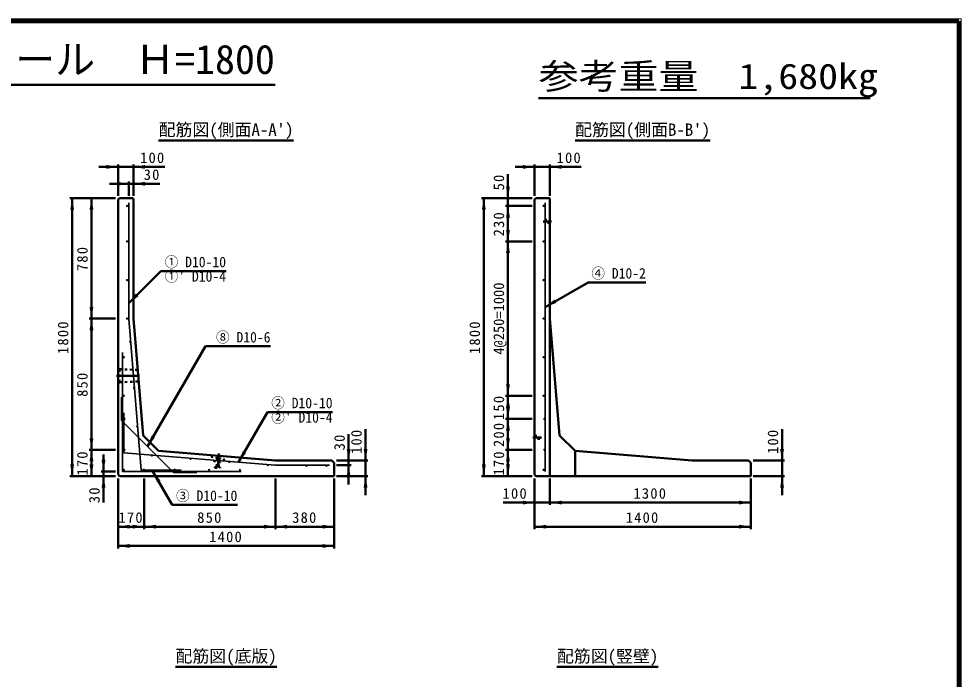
# Model space of a CAD drawing. Units: millimetres, scale not verified. Extents: x 100 to 4105, y 100 to 2870.
# Drawn here: x 2152 to 4105, y 1501 to 2870 of the extents above; entities that cross this region are included whole.
import ezdxf
from ezdxf.enums import TextEntityAlignment as Align

# ---------------------------------------------------------------- set-up
doc = ezdxf.new("R2010")
doc.units = ezdxf.units.MM
doc.header["$LTSCALE"] = 5
doc.linetypes.add('USER2', pattern=[13.4, 10, -1.2, 1, -1.2])
doc.linetypes.add('USER3', pattern=[2.2, 1, -1.2])
doc.layers.add('V-nasSTD', color=7, linetype='Continuous', lineweight=50)
doc.styles.add('ＭＳ ゴシック', font='')
doc.styles.get('ＭＳ ゴシック').set_extended_font_data('MS Gothic')

msp = doc.modelspace()

# ---------------------------------------------------------------- hatches: boundary and pattern name
at = {"layer": 'V-nasSTD'}
for points in [[(2333.601, 2562.999), (2333.601, 2558.999), (2357.601, 2562.999), (2333.601, 2566.999)], [(2413.601, 2562.999), (2413.601, 2558.999), (2389.601, 2562.999), (2413.601, 2566.999)], [(3196.801, 2562.999), (3196.801, 2558.999), (3220.801, 2562.999), (3196.801, 2566.999)], [(3276.801, 2562.999), (3276.801, 2558.999), (3252.801, 2562.999), (3276.801, 2566.999)], [(2356.001, 2527.999), (2356.001, 2531.999), (2380.001, 2527.999), (2356.001, 2523.999)], [(2413.601, 2527.999), (2413.601, 2523.999), (2389.601, 2527.999), (2413.601, 2531.999)], [(3165.801, 2521.999), (3169.801, 2521.999), (3165.801, 2497.999), (3161.801, 2521.999)], [(2262.601, 2473.999), (2258.601, 2473.999), (2262.601, 2497.999), (2266.601, 2473.999)], [(2302.601, 2473.999), (2298.601, 2473.999), (2302.601, 2497.999), (2306.601, 2473.999)], [(3115.801, 2473.999), (3111.801, 2473.999), (3115.801, 2497.999), (3119.801, 2473.999)], [(3165.801, 2457.999), (3161.801, 2457.999), (3165.801, 2481.999), (3169.801, 2457.999)], [(3165.801, 2432.399), (3169.801, 2432.399), (3165.801, 2408.399), (3161.801, 2432.399)], [(3165.801, 2384.399), (3161.801, 2384.399), (3165.801, 2408.399), (3169.801, 2384.399)], [(2396.972, 2297.369), (2399.8, 2294.541), (2380.001, 2280.399), (2394.144, 2300.198)], [(3263.986, 2284.399), (3265.986, 2280.935), (3243.201, 2272.399), (3261.986, 2287.863)], [(2302.601, 2272.399), (2306.601, 2272.399), (2302.601, 2248.399), (2298.601, 2272.399)], [(2302.601, 2224.399), (2298.601, 2224.399), (2302.601, 2248.399), (2306.601, 2224.399)], [(3165.801, 2112.399), (3169.801, 2112.399), (3165.801, 2088.399), (3161.801, 2112.399)], [(3165.801, 2064.399), (3161.801, 2064.399), (3165.801, 2088.399), (3169.801, 2064.399)], [(3165.801, 2064.399), (3169.801, 2064.399), (3165.801, 2040.399), (3161.801, 2064.399)], [(3165.801, 2016.399), (3161.801, 2016.399), (3165.801, 2040.399), (3169.801, 2016.399)], [(2302.601, 2000.399), (2306.601, 2000.399), (2302.601, 1976.399), (2298.601, 2000.399)], [(2430.777, 2003.959), (2434.241, 2001.959), (2418.777, 1983.174), (2427.313, 2005.959)], [(3165.801, 2000.399), (3169.801, 2000.399), (3165.801, 1976.399), (3161.801, 2000.399)], [(2302.601, 1952.399), (2298.601, 1952.399), (2302.601, 1976.399), (2306.601, 1952.399)], [(2619.383, 1971.461), (2622.847, 1969.461), (2607.383, 1950.676), (2615.919, 1973.461)], [(2835.601, 1977.999), (2839.601, 1977.999), (2835.601, 1953.999), (2831.601, 1977.999)], [(2870.601, 1977.999), (2866.601, 1977.999), (2870.601, 1953.999), (2874.601, 1977.999)], [(3165.801, 1952.399), (3161.801, 1952.399), (3165.801, 1976.399), (3169.801, 1952.399)], [(3733.801, 1977.999), (3729.801, 1977.999), (3733.801, 1953.999), (3737.801, 1977.999)], [(2327.601, 1955.599), (2323.601, 1955.599), (2327.601, 1931.599), (2331.601, 1955.599)], [(2262.601, 1945.999), (2266.601, 1945.999), (2262.601, 1921.999), (2258.601, 1945.999)], [(2302.601, 1945.999), (2306.601, 1945.999), (2302.601, 1921.999), (2298.601, 1945.999)], [(2835.601, 1920.399), (2831.601, 1920.399), (2835.601, 1944.399), (2839.601, 1920.399)], [(3115.801, 1945.999), (3119.801, 1945.999), (3115.801, 1921.999), (3111.801, 1945.999)], [(3165.801, 1945.999), (3169.801, 1945.999), (3165.801, 1921.999), (3161.801, 1945.999)], [(2327.601, 1897.999), (2331.601, 1897.999), (2327.601, 1921.999), (2323.601, 1897.999)], [(2442.055, 1910.814), (2438.591, 1908.814), (2430.055, 1931.599), (2445.519, 1912.814)], [(2870.601, 1897.999), (2866.601, 1897.999), (2870.601, 1921.999), (2874.601, 1897.999)], [(3733.801, 1897.999), (3729.801, 1897.999), (3733.801, 1921.999), (3737.801, 1897.999)], [(3196.801, 1866.999), (3196.801, 1862.999), (3220.801, 1866.999), (3196.801, 1870.999)], [(3276.801, 1866.999), (3276.801, 1862.999), (3252.801, 1866.999), (3276.801, 1870.999)], [(3644.801, 1866.999), (3644.801, 1870.999), (3668.801, 1866.999), (3644.801, 1862.999)], [(2381.601, 1816.999), (2381.601, 1812.999), (2357.601, 1816.999), (2381.601, 1820.999)], [(2388.001, 1816.999), (2388.001, 1820.999), (2412.001, 1816.999), (2388.001, 1812.999)], [(2436.001, 1816.999), (2436.001, 1812.999), (2412.001, 1816.999), (2436.001, 1820.999)], [(2660.001, 1816.999), (2660.001, 1820.999), (2684.001, 1816.999), (2660.001, 1812.999)], [(2708.001, 1816.999), (2708.001, 1812.999), (2684.001, 1816.999), (2708.001, 1820.999)], [(2781.601, 1816.999), (2781.601, 1820.999), (2805.601, 1816.999), (2781.601, 1812.999)], [(3244.801, 1816.999), (3244.801, 1812.999), (3220.801, 1816.999), (3244.801, 1820.999)], [(3644.801, 1816.999), (3644.801, 1820.999), (3668.801, 1816.999), (3644.801, 1812.999)], [(2381.601, 1776.999), (2381.601, 1772.999), (2357.601, 1776.999), (2381.601, 1780.999)], [(2781.601, 1776.999), (2781.601, 1780.999), (2805.601, 1776.999), (2781.601, 1772.999)]]:
    msp.add_hatch(color=256, dxfattribs=at).paths.add_polyline_path(points)

# ---------------------------------------------------------------- linework, layer by layer
at = {"layer": 'V-nasSTD', "lineweight": 100}
for p, q in [((4100, 2865), (105, 2865)), ((4100, 105), (4100, 2865))]:
    msp.add_line(p, q, dxfattribs=at)
at = {"layer": 'V-nasSTD'}
for p, q in [((1521.892, 2733.465), (2683.108, 2733.465)), ((3229.369, 2705.328), (3916.169, 2705.328)), ((2441.601, 2617.999), (2721.601, 2617.999)), ((3304.801, 2617.999), (3584.801, 2617.999)), ((2357.601, 2562.999), (2317.601, 2562.999)), ((2357.601, 2567.999), (2357.601, 2502.999)), ((2389.601, 2562.999), (2357.601, 2562.999)), ((2389.601, 2567.999), (2389.601, 2502.999)), ((2389.601, 2562.999), (2454.601, 2562.999)), ((3220.801, 2562.999), (3180.801, 2562.999)), ((3220.801, 2567.999), (3220.801, 2502.999)), ((3252.801, 2562.999), (3220.801, 2562.999)), ((3252.801, 2567.999), (3252.801, 2502.999)), ((3252.801, 2562.999), (3317.801, 2562.999)), ((3165.801, 2547.999), (3165.801, 2497.999)), ((2340.001, 2527.999), (2380.001, 2527.999)), ((2380.001, 2532.999), (2380.001, 2502.999)), ((2380.001, 2527.999), (2389.601, 2527.999)), ((2389.601, 2527.999), (2444.601, 2527.999)), ((2352.601, 2497.999), (2257.601, 2497.999)), ((2262.601, 2497.999), (2262.601, 1921.999)), ((2302.601, 2497.999), (2302.601, 2248.399)), ((2360.481, 2497.999), (2357.601, 2495.119)), ((2357.601, 2495.119), (2357.601, 1924.879)), ((2388.001, 2497.999), (2360.481, 2497.999)), ((2389.601, 2496.399), (2389.601, 2248.399)), ((3215.801, 2497.999), (3110.801, 2497.999)), ((3115.801, 2497.999), (3115.801, 1921.999)), ((3215.801, 2481.999), (3160.801, 2481.999)), ((3165.801, 2497.999), (3165.801, 2481.999)), ((3165.801, 2481.999), (3165.801, 2408.399)), ((3223.681, 2497.999), (3220.801, 2495.119)), ((3220.801, 2495.119), (3220.801, 1924.879)), ((3251.201, 2497.999), (3223.681, 2497.999)), ((3252.801, 2496.399), (3252.801, 1921.999)), ((3215.801, 2408.399), (3160.801, 2408.399)), ((3165.801, 2408.399), (3165.801, 2088.399)), ((2380.001, 2280.399), (2446.59, 2346.987)), ((2446.59, 2346.987), (2581.59, 2346.987)), ((3243.201, 2272.399), (3331.692, 2323.489)), ((3331.692, 2323.489), (3451.692, 2323.489)), ((2352.601, 2248.399), (2297.601, 2248.399)), ((2302.601, 2248.399), (2302.601, 1976.399)), ((2389.601, 2248.399), (2409.567, 2005.964)), ((3252.801, 2248.399), (3272.767, 2005.964)), ((2418.777, 1983.174), (2538.777, 2191.021)), ((2538.777, 2191.021), (2673.777, 2191.021)), ((3215.801, 2088.399), (3160.801, 2088.399)), ((3165.801, 2088.399), (3165.801, 2040.399)), ((2607.383, 1950.676), (2667.383, 2054.599)), ((2667.383, 2054.599), (2802.383, 2054.599)), ((3215.801, 2040.399), (3160.801, 2040.399)), ((3165.801, 2040.399), (3165.801, 1976.399)), ((2870.601, 1953.999), (2870.601, 2018.999)), ((3733.801, 1953.999), (3733.801, 2018.999)), ((2409.567, 2005.964), (2441.567, 1973.964)), ((2835.601, 1953.999), (2835.601, 2008.999)), ((3272.767, 2005.964), (3304.767, 1973.964)), ((2352.601, 1976.399), (2297.601, 1976.399)), ((2302.601, 1976.399), (2302.601, 1921.999)), ((2684.001, 1953.999), (2441.567, 1973.964)), ((3215.801, 1976.399), (3160.801, 1976.399)), ((3165.801, 1976.399), (3165.801, 1921.999)), ((3547.201, 1953.999), (3304.767, 1973.964)), ((3304.767, 1973.964), (3304.767, 1921.999)), ((2327.601, 1931.599), (2327.601, 1966.599)), ((2684.001, 1953.999), (2800.801, 1953.999)), ((2684.001, 1953.999), (2800.801, 1953.999)), ((2800.801, 1953.999), (2805.601, 1949.199)), ((2875.601, 1953.999), (2810.601, 1953.999)), ((2835.601, 1953.999), (2835.601, 1944.399)), ((2870.601, 1921.999), (2870.601, 1953.999)), ((3547.201, 1953.999), (3664.001, 1953.999)), ((3664.001, 1953.999), (3668.801, 1949.199)), ((3738.801, 1953.999), (3673.801, 1953.999)), ((3733.801, 1921.999), (3733.801, 1953.999)), ((2805.601, 1921.999), (2805.601, 1949.199)), ((2840.601, 1944.399), (2810.601, 1944.399)), ((2835.601, 1944.399), (2835.601, 1904.399)), ((3668.801, 1921.999), (3668.801, 1949.199)), ((2352.601, 1921.999), (2257.601, 1921.999)), ((2352.601, 1931.599), (2322.601, 1931.599)), ((2327.601, 1921.999), (2327.601, 1931.599)), ((2327.601, 1921.999), (2327.601, 1866.999)), ((2357.601, 1924.879), (2360.481, 1921.999)), ((2357.601, 1771.999), (2357.601, 1916.999)), ((2360.481, 1921.999), (2805.601, 1921.999)), ((2412.001, 1811.999), (2412.001, 1916.999)), ((2430.055, 1931.599), (2470.055, 1862.317)), ((2684.001, 1811.999), (2684.001, 1916.999)), ((2805.601, 1771.999), (2805.601, 1916.999)), ((2875.601, 1921.999), (2810.601, 1921.999)), ((2870.601, 1921.999), (2870.601, 1881.999)), ((3215.801, 1921.999), (3110.801, 1921.999)), ((3220.801, 1924.879), (3223.681, 1921.999)), ((3220.801, 1811.999), (3220.801, 1916.999)), ((3223.681, 1921.999), (3668.801, 1921.999)), ((3252.801, 1861.999), (3252.801, 1916.999)), ((3668.801, 1811.999), (3668.801, 1916.999)), ((3738.801, 1921.999), (3673.801, 1921.999)), ((3733.801, 1921.999), (3733.801, 1881.999)), ((2470.055, 1862.317), (2605.055, 1862.317)), ((3220.801, 1866.999), (3155.801, 1866.999)), ((3252.801, 1866.999), (3220.801, 1866.999)), ((3252.801, 1866.999), (3220.801, 1866.999)), ((3668.801, 1866.999), (3252.801, 1866.999)), ((2412.001, 1816.999), (2357.601, 1816.999)), ((2684.001, 1816.999), (2412.001, 1816.999)), ((2805.601, 1816.999), (2684.001, 1816.999)), ((3668.801, 1816.999), (3220.801, 1816.999)), ((2805.601, 1776.999), (2357.601, 1776.999)), ((2476.601, 1526.399), (2686.601, 1526.399)), ((3267.321, 1526.399), (3477.321, 1526.399))]:
    msp.add_line(p, q, dxfattribs=at)
at = {"layer": 'V-nasSTD', "lineweight": 35}
for p, q in [((2380.001, 2488.399), (2380.001, 2248.004)), ((3243.201, 2488.399), (3243.201, 1931.599)), ((2380.001, 2248.004), (2405.845, 1934.192)), ((2366.561, 1931.599), (2366.561, 2177.999)), ((2364.641, 2037.31), (2364.641, 2085.31)), ((2369.761, 1970.245), (2369.761, 2053.125)), ((2364.641, 2037.31), (2472.913, 1929.039)), ((2369.761, 1970.245), (2683.607, 1944.399)), ((2405.845, 1934.192), (2488.725, 1934.192)), ((2683.607, 1944.399), (2796.001, 1944.399)), ((2366.561, 1931.599), (2612.961, 1931.599)), ((2472.913, 1929.039), (2520.913, 1929.039))]:
    msp.add_line(p, q, dxfattribs=at)
at = {"layer": 'V-nasSTD', "linetype": 'USER2'}
for p, q in [((3238.401, 2449.999), (3256.001, 2449.999)), ((2402.401, 2129.999), (2354.401, 2129.999)), ((3235.201, 2001.999), (3217.601, 2001.999)), ((2566.274, 1968.711), (2564.223, 1943.795))]:
    msp.add_line(p, q, dxfattribs=at)
at = {"layer": 'V-nasSTD', "linetype": 'USER3'}
for p, q in [((3241.601, 2446.799), (3241.601, 2453.199)), ((3241.601, 2453.199), (3252.801, 2453.199)), ((3252.801, 2446.799), (3241.601, 2446.799)), ((2360.801, 2143.599), (2357.601, 2146.479)), ((2398.364, 2141.999), (2360.801, 2143.599)), ((2360.801, 2116.399), (2360.801, 2143.599)), ((2360.801, 2116.399), (2357.601, 2113.519)), ((2360.801, 2116.399), (2400.34, 2117.999)), ((3220.801, 2005.199), (3232.001, 2005.199)), ((3232.001, 1998.799), (3220.801, 1998.799)), ((3232.001, 1998.799), (3232.001, 2005.199)), ((2561.615, 1960.867), (2561.431, 1958.634)), ((2561.431, 1958.634), (2563.106, 1957.533)), ((2561.431, 1958.634), (2569.404, 1957.978)), ((2561.615, 1960.867), (2569.588, 1960.21)), ((2563.106, 1957.533), (2561.793, 1941.587)), ((2563.106, 1957.533), (2567.571, 1957.166)), ((2567.571, 1957.166), (2566.258, 1941.219)), ((2567.571, 1957.166), (2569.404, 1957.978)), ((2569.588, 1960.21), (2569.404, 1957.978)), ((2558.313, 1940.268), (2558.234, 1939.312)), ((2558.234, 1939.312), (2569.397, 1938.392)), ((2558.313, 1940.268), (2561.793, 1941.587)), ((2558.313, 1940.268), (2569.475, 1939.349)), ((2561.793, 1941.587), (2566.258, 1941.219)), ((2566.258, 1941.219), (2569.475, 1939.349)), ((2569.475, 1939.349), (2569.397, 1938.392))]:
    msp.add_line(p, q, dxfattribs=at)
at = {"layer": 'V-nasSTD', "lineweight": 13}
msp.add_lwpolyline([(100, 100), (100, 2870), (4105, 2870), (4105, 100)], close=True, dxfattribs=at)
at = {"layer": 'V-nasSTD', "lineweight": 35}
for centre in [(2376.321, 2481.999), (3239.521, 2481.999), (2376.321, 2408.399), (3239.521, 2408.399), (2376.321, 2328.399), (3239.521, 2328.399), (2376.321, 2248.399), (3239.521, 2248.399), (2382.959, 2200.399), (2369.921, 2168.399), (3239.521, 2168.399), (2390.864, 2104.399), (2369.921, 2088.399), (3239.521, 2088.399), (2370.721, 2040.399), (3241.281, 2040.399), (2397.453, 2024.399), (2370.721, 1976.399), (3241.281, 1976.399), (2428.001, 1964.489), (2508.001, 1957.9), (2369.921, 1934.799), (2411.291, 1935.119), (2475.041, 1935.152), (2546.401, 1934.799), (2588.001, 1951.312), (2610.401, 1934.799), (2668.001, 1944.724), (2748.001, 1943.439), (2789.601, 1943.439), (3239.521, 1934.799)]:
    msp.add_circle(centre, 0.96, dxfattribs=at)
at = {"layer": 'V-nasSTD'}
for centre in [(2388.001, 2496.399), (2388.001, 2496.399), (3251.201, 2496.399)]:
    msp.add_arc(centre, 1.6, 0, 90, dxfattribs=at)
at = {"layer": 'V-nasSTD', "linetype": 'USER3'}
msp.add_arc((2565.864, 1963.728), 13.76, 175.29215, 355.29215, dxfattribs=at)

# ---------------------------------------------------------------- texts
at = {"layer": 'V-nasSTD', "style": 'ＭＳ ゴシック'}
for s, height, p in [('1ｓｔタッチウォール  Ｈ=1800', 60.81, (2102.5, 2816.409)), ("配筋図(側面A-A')", 25.66, (2581.601, 2652.999)), ("配筋図(側面B-B')", 25.66, (3444.801, 2652.999)), ('配筋図(底版)', 25.66, (2581.601, 1561.399)), ('配筋図(竪壁)', 25.66, (3372.321, 1561.399))]:
    msp.add_text(s, height=height, dxfattribs=at).set_placement(p, align=Align.TOP_CENTER)
at = {"layer": 'V-nasSTD', "style": 'ＭＳ ゴシック', "width": 1.15}
msp.add_text('参考重量\u30001,680kg', height=52.79, dxfattribs=at).set_placement((3229.369, 2777.328), align=Align.TOP_LEFT)
at = {"layer": 'V-nasSTD', "style": 'ＭＳ ゴシック', "width": 0.95}
for s, p in [('① D10-10', (2517.875, 2376.795)), ("①' D10-4", (2517.875, 2346.987)), ('④ D10-2', (3395.057, 2353.297)), ('⑧ D10-6', (2617.142, 2220.829)), ('② D10-10', (2738.668, 2084.407)), ("②' D10-4", (2738.668, 2054.599)), ('③ D10-10', (2541.34, 1892.125))]:
    msp.add_text(s, height=21.85, dxfattribs=at).set_placement(p, align=Align.TOP_CENTER)
at = {"layer": 'V-nasSTD', "style": 'ＭＳ ゴシック'}
msp.add_text('4@250=1000', height=21.99, rotation=90, dxfattribs=at).set_placement((3135.801, 2248.399), align=Align.TOP_CENTER)
at = {"layer": 'V-nasSTD', "char_height": 21.99, "attachment_point": 2, "style": 'ＭＳ ゴシック'}
for s, insert in [('\\T1.17;100', (2429.601, 2592.999)), ('\\T1.17;100', (3292.801, 2592.999)), ('\\T1.17;30', (2428.351, 2557.999)), ('\\T1.17;100', (3180.801, 1896.999)), ('\\T1.17;1300', (3460.801, 1896.999)), ('\\T1.17;170', (2384.801, 1846.999)), ('\\T1.17;850', (2548.001, 1846.999)), ('\\T1.17;380', (2744.801, 1846.999)), ('\\T1.17;1400', (3444.801, 1846.999)), ('\\T1.17;1400', (2581.601, 1806.999))]:
    msp.add_mtext(s, dxfattribs=dict(at, insert=insert))
at = {"layer": 'V-nasSTD', "char_height": 21.99, "attachment_point": 2, "rotation": 90, "style": 'ＭＳ ゴシック'}
for s, insert in [('\\T1.17;50', (3135.801, 2531.749)), ('\\T1.17;230', (3135.801, 2445.199)), ('\\T1.17;780', (2272.601, 2373.199)), ('\\T1.17;1800', (2232.601, 2209.999)), ('\\T1.17;1800', (3085.801, 2209.999)), ('\\T1.17;850', (2272.601, 2112.399)), ('\\T1.17;150', (3135.801, 2064.399)), ('\\T1.17;100', (2840.601, 1993.999)), ('\\T1.17;200', (3135.801, 2008.399)), ('\\T1.17;100', (3703.801, 1993.999)), ('\\T1.17;30', (2805.601, 1992.749)), ('\\T1.17;170', (2272.601, 1949.199)), ('\\T1.17;170', (3135.801, 1949.199)), ('\\T1.17;30', (2297.601, 1883.249))]:
    msp.add_mtext(s, dxfattribs=dict(at, insert=insert))

doc.saveas('drawing.dxf')
